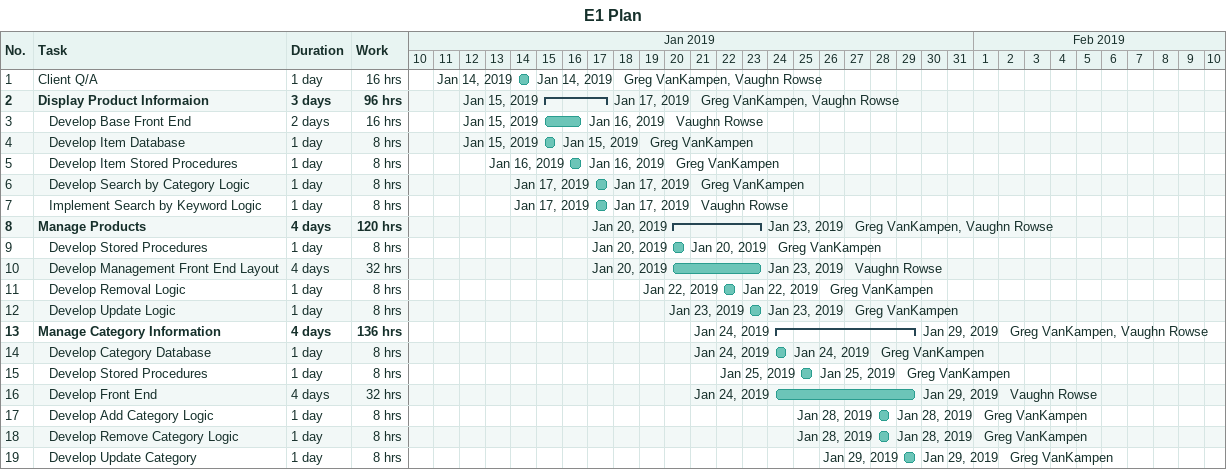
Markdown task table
E1 Plan

| ID | Level | Task | Duration | Start | Finish | Resources | Work (h) |
|---|---|---|---|---|---|---|---|
| 1 | 1 | Client Q/A | 1d | 2019-01-14 | 2019-01-14 | Greg VanKampen, Vaughn Rowse | 16 |
| 2 | 1 | **Display Product Informaion** | 3d | 2019-01-15 | 2019-01-17 | Greg VanKampen, Vaughn Rowse | 96 |
| 3 | 2 | Develop Base Front End | 2d | 2019-01-15 | 2019-01-16 | Vaughn Rowse | 16 |
| 4 | 2 | Develop Item Database | 1d | 2019-01-15 | 2019-01-15 | Greg VanKampen | 8 |
| 5 | 2 | Develop Item Stored Procedures | 1d | 2019-01-16 | 2019-01-16 | Greg VanKampen | 8 |
| 6 | 2 | Develop Search by Category Logic | 1d | 2019-01-17 | 2019-01-17 | Greg VanKampen | 8 |
| 7 | 2 | Implement Search by Keyword Logic | 1d | 2019-01-17 | 2019-01-17 | Vaughn Rowse | 8 |
| 8 | 1 | **Manage Products** | 4d | 2019-01-20 | 2019-01-23 | Greg VanKampen, Vaughn Rowse | 120 |
| 9 | 2 | Develop Stored Procedures | 1d | 2019-01-20 | 2019-01-20 | Greg VanKampen | 8 |
| 10 | 2 | Develop Management Front End Layout | 4d | 2019-01-20 | 2019-01-23 | Vaughn Rowse | 32 |
| 11 | 2 | Develop Removal Logic | 1d | 2019-01-22 | 2019-01-22 | Greg VanKampen | 8 |
| 12 | 2 | Develop Update Logic | 1d | 2019-01-23 | 2019-01-23 | Greg VanKampen | 8 |
| 13 | 1 | **Manage Category Information** | 4d | 2019-01-24 | 2019-01-29 | Greg VanKampen, Vaughn Rowse | 136 |
| 14 | 2 | Develop Category Database | 1d | 2019-01-24 | 2019-01-24 | Greg VanKampen | 8 |
| 15 | 2 | Develop Stored Procedures | 1d | 2019-01-25 | 2019-01-25 | Greg VanKampen | 8 |
| 16 | 2 | Develop Front End | 4d | 2019-01-24 | 2019-01-29 | Vaughn Rowse | 32 |
| 17 | 2 | Develop Add Category Logic | 1d | 2019-01-28 | 2019-01-28 | Greg VanKampen | 8 |
| 18 | 2 | Develop Remove Category Logic | 1d | 2019-01-28 | 2019-01-28 | Greg VanKampen | 8 |
| 19 | 2 | Develop Update Category | 1d | 2019-01-29 | 2019-01-29 | Greg VanKampen | 8 |
